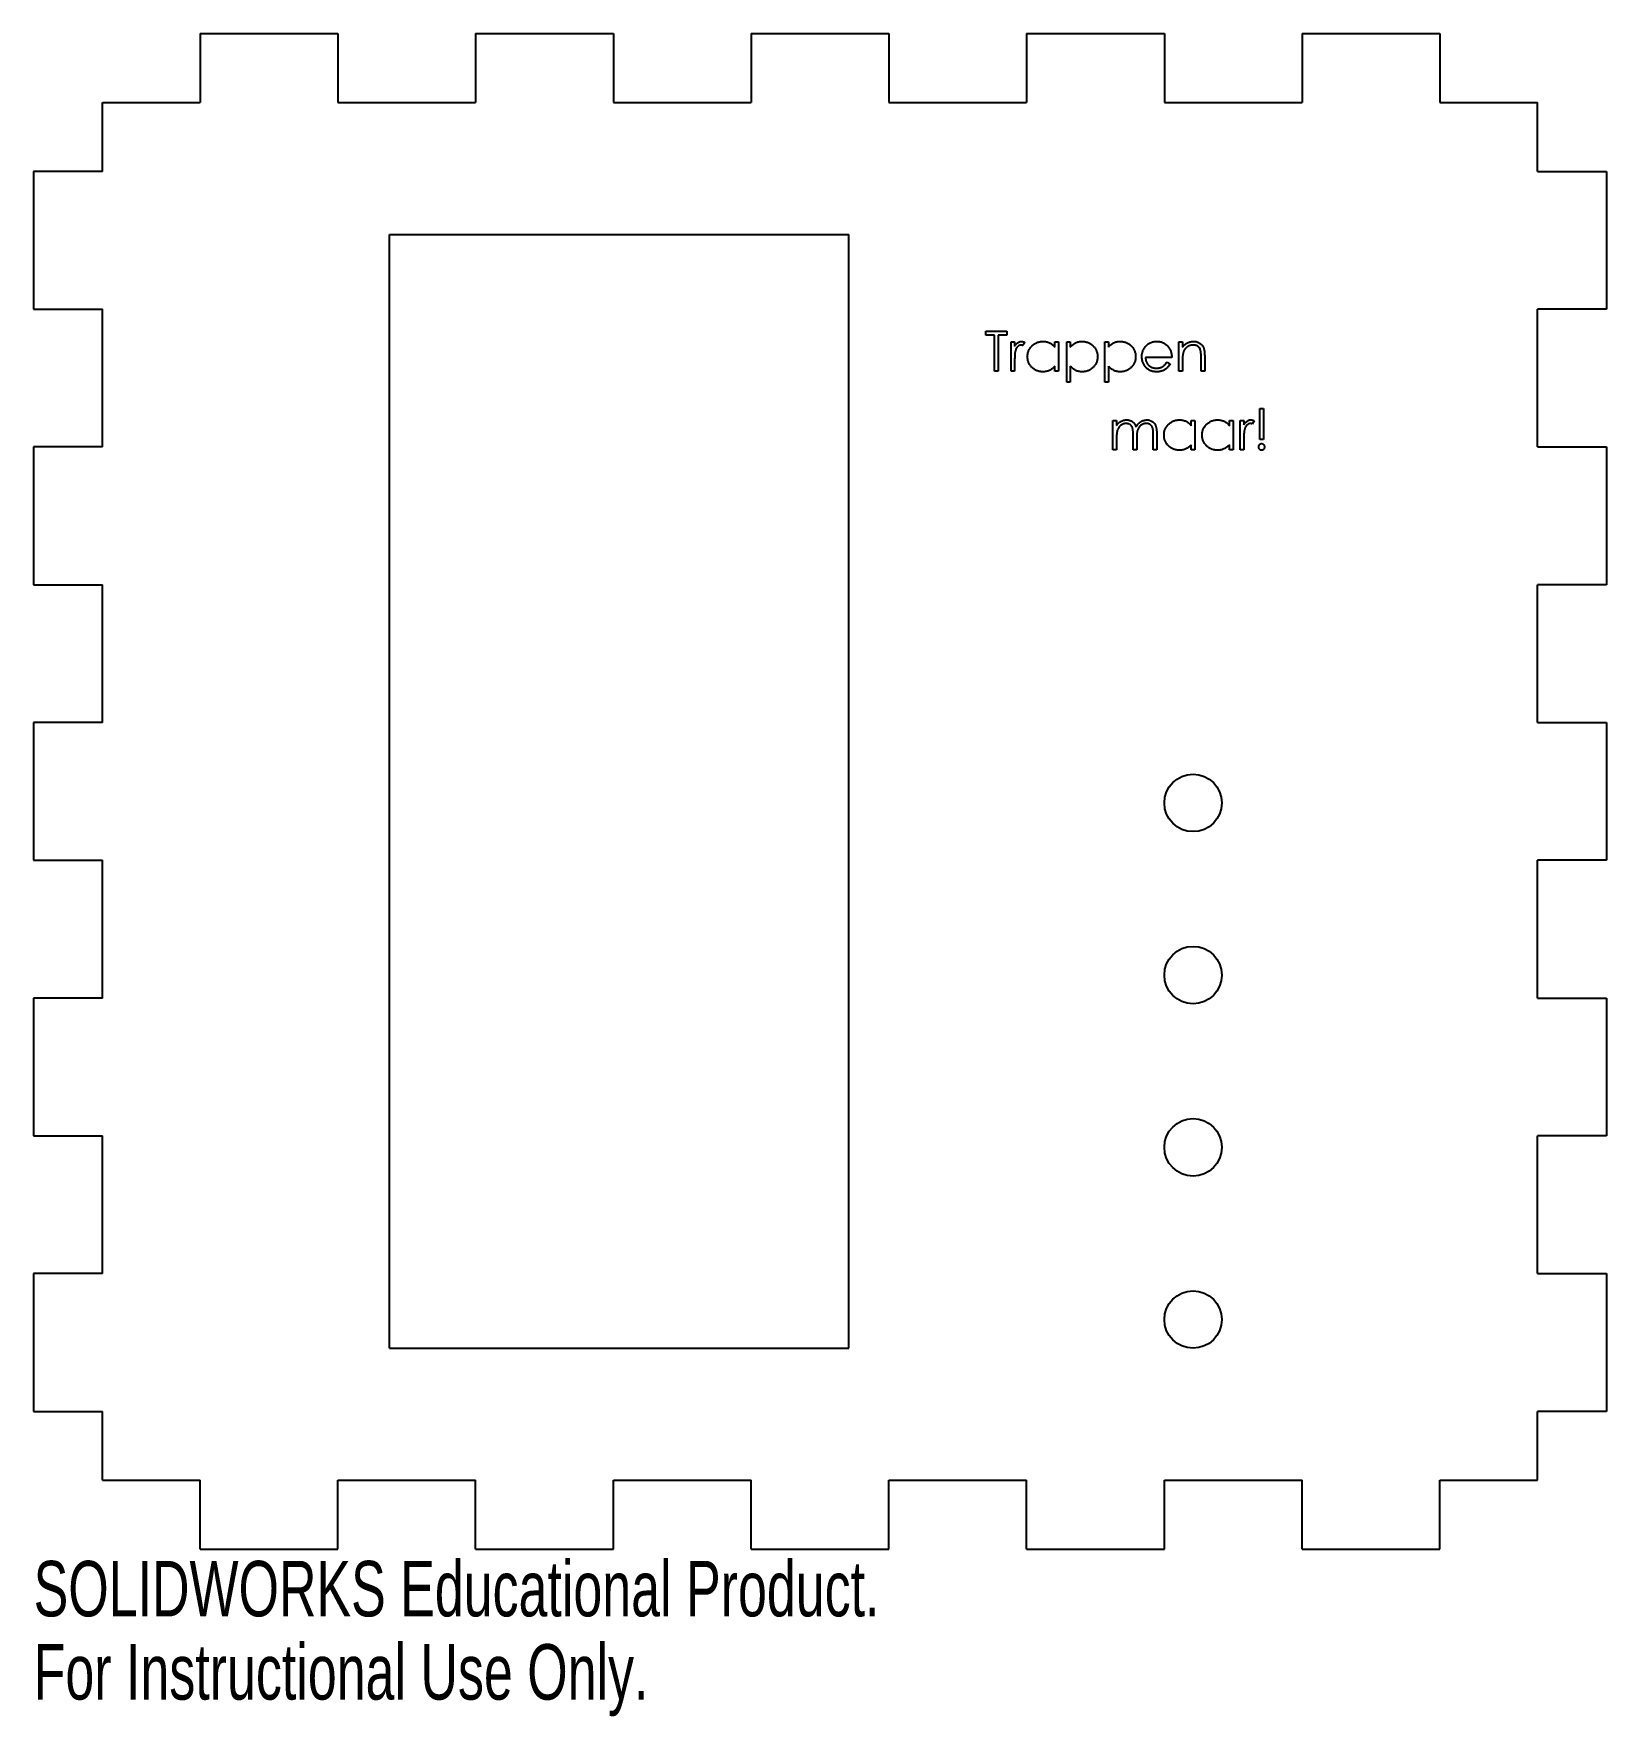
# Model space of a CAD drawing. Header units: millimetres. Extents: x -68 to 68, y -81 to 66.
import ezdxf

# ---------------------------------------------------------------- set-up
doc = ezdxf.new("R2010")
doc.units = ezdxf.units.MM
doc.styles.add('SLDTEXTSTYLE0', font='TXT', dxfattribs={"width": 0.7})

msp = doc.modelspace()

# ---------------------------------------------------------------- linework, layer by layer
at = {"color": 7, "linetype": 'Continuous', "lineweight": 25}
for p, q in [((-54, 66), (-42, 66)), ((-54, 66), (-54, 60)), ((-42, 66), (-42, 60)), ((-30, 66), (-18, 66)), ((-30, 66), (-30, 60)), ((-18, 66), (-18, 60)), ((-6, 66), (6, 66)), ((-6, 66), (-6, 60)), ((6, 66), (6, 60)), ((18, 66), (30, 66)), ((18, 66), (18, 60)), ((30, 66), (30, 60)), ((42, 66), (54, 66)), ((42, 66), (42, 60)), ((54, 66), (54, 60)), ((-62.5, 60), (-54, 60)), ((-62.5, 54), (-62.5, 60)), ((-42, 60), (-30, 60)), ((-18, 60), (-6, 60)), ((6, 60), (18, 60)), ((30, 60), (42, 60)), ((54, 60), (62.5, 60)), ((62.5, 54), (62.5, 60)), ((-62.5, 54), (-68.5, 54)), ((-68.5, 54), (-68.5, 42)), ((62.5, 54), (68.5, 54)), ((68.5, 54), (68.5, 42)), ((-37.5, -48.5), (-37.5, 48.5)), ((-37.5, 48.5), (2.5, 48.5)), ((2.5, -48.5), (2.5, 48.5)), ((-68.5, 42), (-62.5, 42)), ((-62.5, 30), (-62.5, 42)), ((62.5, 30), (62.5, 42)), ((68.5, 42), (62.5, 42)), ((14.44, 39.73), (14.44, 40.09)), ((14.44, 40.09), (16.28, 40.09)), ((15.2, 39.73), (14.44, 39.73)), ((15.2, 36.59), (15.2, 39.73)), ((16.28, 39.73), (15.52, 39.73)), ((15.52, 39.73), (15.52, 36.59)), ((16.28, 40.09), (16.28, 39.73)), ((16.64, 36.59), (16.64, 39.15)), ((16.64, 39.15), (16.95, 39.15)), ((16.95, 39.15), (16.95, 38.77)), ((17.85, 39.11), (17.68, 38.83)), ((20.45, 38.68), (20.45, 39.15)), ((20.45, 39.15), (20.77, 39.15)), ((20.77, 39.15), (20.77, 36.59)), ((21.49, 35.65), (21.49, 39.15)), ((21.49, 39.15), (21.8, 39.15)), ((21.8, 39.15), (21.8, 38.68)), ((24.81, 35.65), (24.81, 39.15)), ((24.81, 39.15), (25.12, 39.15)), ((25.12, 39.15), (25.12, 38.68)), ((31.27, 36.59), (31.27, 39.15)), ((31.27, 39.15), (31.58, 39.15)), ((31.58, 39.15), (31.58, 38.69)), ((16.95, 37.45), (16.95, 36.59)), ((20.45, 36.59), (20.45, 37.03)), ((21.8, 37.05), (21.8, 35.65)), ((25.12, 37.05), (25.12, 35.65)), ((30.64, 37.8), (28.35, 37.8)), ((30.23, 37.4), (30.5, 37.25)), ((31.58, 37.52), (31.58, 36.59)), ((33.2, 36.59), (33.2, 37.79)), ((33.51, 37.9), (33.51, 36.59)), ((15.52, 36.59), (15.2, 36.59)), ((16.95, 36.59), (16.64, 36.59)), ((20.77, 36.59), (20.45, 36.59)), ((21.8, 35.65), (21.49, 35.65)), ((25.12, 35.65), (24.81, 35.65)), ((31.58, 36.59), (31.27, 36.59)), ((33.51, 36.59), (33.2, 36.59)), ((25.52, 29.76), (25.52, 32.32)), ((25.52, 32.32), (25.84, 32.32)), ((25.84, 32.32), (25.84, 31.87)), ((32.34, 31.84), (32.34, 32.32)), ((32.34, 32.32), (32.66, 32.32)), ((32.66, 32.32), (32.66, 29.76)), ((35.66, 31.84), (35.66, 32.32)), ((35.66, 32.32), (35.98, 32.32)), ((35.98, 32.32), (35.98, 29.76)), ((36.61, 29.76), (36.61, 32.32)), ((36.61, 32.32), (36.92, 32.32)), ((36.92, 32.32), (36.92, 31.94)), ((37.82, 32.27), (37.65, 32)), ((38.31, 30.66), (38.31, 33.35)), ((38.31, 33.35), (38.63, 33.35)), ((38.63, 33.35), (38.63, 30.66)), ((25.84, 30.83), (25.84, 29.76)), ((27.27, 29.76), (27.27, 31.06)), ((29.02, 29.76), (29.02, 31.14)), ((29.34, 31.14), (29.34, 29.76)), ((-62.5, 30), (-68.5, 30)), ((-68.5, 30), (-68.5, 18)), ((25.84, 29.76), (25.52, 29.76)), ((27.59, 29.76), (27.27, 29.76)), ((27.59, 30.75), (27.59, 29.76)), ((29.34, 29.76), (29.02, 29.76)), ((32.34, 29.76), (32.34, 30.2)), ((32.66, 29.76), (32.34, 29.76)), ((35.66, 29.76), (35.66, 30.2)), ((35.98, 29.76), (35.66, 29.76)), ((36.92, 29.76), (36.61, 29.76)), ((36.92, 30.62), (36.92, 29.76)), ((38.63, 30.66), (38.31, 30.66)), ((62.5, 30), (68.5, 30)), ((68.5, 30), (68.5, 18)), ((-68.5, 18), (-62.5, 18)), ((-62.5, 6), (-62.5, 18)), ((62.5, 6), (62.5, 18)), ((68.5, 18), (62.5, 18)), ((-62.5, 6), (-68.5, 6)), ((-68.5, 6), (-68.5, -6)), ((62.5, 6), (68.5, 6)), ((68.5, 6), (68.5, -6)), ((-68.5, -6), (-62.5, -6)), ((-62.5, -18), (-62.5, -6)), ((62.5, -18), (62.5, -6)), ((68.5, -6), (62.5, -6)), ((-62.5, -18), (-68.5, -18)), ((-68.5, -18), (-68.5, -30)), ((62.5, -18), (68.5, -18)), ((68.5, -18), (68.5, -30)), ((-68.5, -30), (-62.5, -30)), ((-62.5, -42), (-62.5, -30)), ((62.5, -42), (62.5, -30)), ((68.5, -30), (62.5, -30)), ((-62.5, -42), (-68.5, -42)), ((-68.5, -42), (-68.5, -54)), ((62.5, -42), (68.5, -42)), ((68.5, -42), (68.5, -54)), ((-37.5, -48.5), (2.5, -48.5)), ((-68.5, -54), (-62.5, -54)), ((-62.5, -60), (-62.5, -54)), ((62.5, -60), (62.5, -54)), ((68.5, -54), (62.5, -54)), ((-62.5, -60), (-54, -60)), ((-54, -66), (-54, -60)), ((-42, -66), (-42, -60)), ((-42, -60), (-30, -60)), ((-30, -66), (-30, -60)), ((-18, -66), (-18, -60)), ((-18, -60), (-6, -60)), ((-6, -66), (-6, -60)), ((6, -66), (6, -60)), ((6, -60), (18, -60)), ((18, -66), (18, -60)), ((30, -66), (30, -60)), ((30, -60), (42, -60)), ((42, -66), (42, -60)), ((54, -66), (54, -60)), ((54, -60), (62.5, -60)), ((-54, -66), (-42, -66)), ((-30, -66), (-18, -66)), ((-6, -66), (6, -66)), ((18, -66), (30, -66)), ((42, -66), (54, -66))]:
    msp.add_line(p, q, dxfattribs=at)
for centre in [(32.5, -1), (32.5, -16), (32.5, -31), (32.5, -46)]:
    msp.add_circle(centre, 2.5, dxfattribs=at)
for points, knots in [([(16.95, 38.77), (16.98, 38.81), (17.02, 38.87), (17.09, 38.96), (17.17, 39.04), (17.25, 39.09), (17.33, 39.14), (17.41, 39.17), (17.49, 39.19), (17.55, 39.19), (17.58, 39.19)], [0, 0, 0, 0, 0.160059, 0.306112, 0.438367, 0.560541, 0.675317, 0.786114, 0.892842, 1, 1, 1, 1]), ([(17.01, 38.33), (17, 38.31), (16.99, 38.26), (16.98, 38.19), (16.97, 38.1), (16.97, 38), (16.96, 37.88), (16.96, 37.75), (16.95, 37.6), (16.95, 37.5), (16.95, 37.45)], [0, 0, 0, 0, 0.0708549, 0.1569381, 0.2586004, 0.3758909, 0.5081662, 0.6562378, 0.8201768, 1, 1, 1, 1]), ([(17.52, 38.88), (17.49, 38.88), (17.44, 38.87), (17.37, 38.85), (17.29, 38.8), (17.23, 38.76), (17.19, 38.71), (17.16, 38.67), (17.13, 38.62), (17.1, 38.57), (17.07, 38.52), (17.05, 38.46), (17.03, 38.4), (17.02, 38.35), (17.01, 38.33)], [0, 0, 0, 0, 0.0938065, 0.1913381, 0.2951906, 0.4103123, 0.4719303, 0.5364252, 0.6031187, 0.6741177, 0.749332, 0.8282834, 0.9120398, 1, 1, 1, 1]), ([(17.68, 38.83), (17.66, 38.84), (17.63, 38.85), (17.59, 38.87), (17.55, 38.88), (17.53, 38.88), (17.52, 38.88)], [0, 0, 0, 0, 0.295139, 0.56023, 0.794983, 1, 1, 1, 1]), ([(17.58, 39.19), (17.6, 39.19), (17.64, 39.19), (17.71, 39.17), (17.78, 39.15), (17.83, 39.12), (17.85, 39.11)], [0, 0, 0, 0, 0.225278, 0.463523, 0.720324, 1, 1, 1, 1]), ([(18.07, 37.88), (18.08, 37.92), (18.08, 38.01), (18.1, 38.14), (18.13, 38.26), (18.17, 38.38), (18.23, 38.5), (18.3, 38.61), (18.38, 38.71), (18.47, 38.81), (18.57, 38.9), (18.67, 38.98), (18.79, 39.04), (18.9, 39.1), (19.02, 39.14), (19.15, 39.17), (19.28, 39.19), (19.37, 39.19), (19.42, 39.19)], [0, 0, 0, 0, 0.063775, 0.126079, 0.186904, 0.247574, 0.308003, 0.369132, 0.432033, 0.496791, 0.561611, 0.624914, 0.686726, 0.748079, 0.809582, 0.871631, 0.934886, 1, 1, 1, 1]), ([(19.42, 39.19), (19.47, 39.19), (19.57, 39.19), (19.72, 39.17), (19.86, 39.13), (20, 39.07), (20.13, 39), (20.24, 38.91), (20.36, 38.8), (20.42, 38.72), (20.45, 38.68)], [0, 0, 0, 0, 0.129862, 0.254654, 0.376015, 0.495255, 0.614798, 0.738106, 0.865196, 1, 1, 1, 1]), ([(21.8, 38.68), (21.83, 38.72), (21.9, 38.8), (22.01, 38.91), (22.13, 39), (22.25, 39.07), (22.39, 39.13), (22.53, 39.17), (22.68, 39.19), (22.78, 39.19), (22.83, 39.19)], [0, 0, 0, 0, 0.13536, 0.263045, 0.386061, 0.505771, 0.625178, 0.746148, 0.870538, 1, 1, 1, 1]), ([(22.83, 39.19), (22.88, 39.19), (22.97, 39.19), (23.1, 39.17), (23.23, 39.14), (23.35, 39.1), (23.47, 39.04), (23.58, 38.98), (23.68, 38.9), (23.78, 38.81), (23.88, 38.71), (23.96, 38.61), (24.03, 38.5), (24.08, 38.38), (24.12, 38.26), (24.16, 38.14), (24.17, 38.01), (24.18, 37.92), (24.18, 37.88)], [0, 0, 0, 0, 0.065081, 0.128636, 0.190653, 0.252125, 0.313446, 0.375227, 0.438498, 0.503285, 0.56801, 0.630879, 0.692154, 0.752552, 0.813191, 0.873985, 0.936258, 1, 1, 1, 1]), ([(25.12, 38.68), (25.15, 38.72), (25.22, 38.8), (25.33, 38.91), (25.45, 39), (25.57, 39.07), (25.71, 39.13), (25.85, 39.17), (26, 39.19), (26.1, 39.19), (26.15, 39.19)], [0, 0, 0, 0, 0.13536, 0.263045, 0.386061, 0.505771, 0.625178, 0.746148, 0.870538, 1, 1, 1, 1]), ([(26.15, 39.19), (26.2, 39.19), (26.29, 39.19), (26.42, 39.17), (26.55, 39.14), (26.67, 39.1), (26.79, 39.04), (26.9, 38.98), (27, 38.9), (27.1, 38.81), (27.2, 38.71), (27.28, 38.61), (27.35, 38.5), (27.4, 38.38), (27.44, 38.26), (27.48, 38.14), (27.49, 38.01), (27.5, 37.92), (27.5, 37.88)], [0, 0, 0, 0, 0.065081, 0.128636, 0.190653, 0.252125, 0.313446, 0.375227, 0.438498, 0.503285, 0.56801, 0.630879, 0.692154, 0.752552, 0.813191, 0.873985, 0.936258, 1, 1, 1, 1]), ([(28.04, 37.86), (28.04, 37.9), (28.04, 37.98), (28.05, 38.1), (28.08, 38.21), (28.11, 38.32), (28.15, 38.42), (28.2, 38.52), (28.26, 38.62), (28.31, 38.69), (28.33, 38.72)], [0, 0, 0, 0, 0.1280448, 0.2537679, 0.3774284, 0.5005508, 0.6232959, 0.7465783, 0.8723475, 1, 1, 1, 1]), ([(28.33, 38.72), (28.36, 38.75), (28.43, 38.83), (28.53, 38.93), (28.64, 39.01), (28.77, 39.08), (28.9, 39.13), (29.03, 39.17), (29.18, 39.19), (29.28, 39.19), (29.33, 39.19)], [0, 0, 0, 0, 0.128835, 0.253589, 0.374643, 0.49534, 0.616325, 0.739759, 0.866842, 1, 1, 1, 1]), ([(29.33, 39.19), (29.38, 39.19), (29.49, 39.19), (29.64, 39.16), (29.78, 39.13), (29.91, 39.07), (30.04, 39), (30.15, 38.91), (30.26, 38.81), (30.33, 38.73), (30.36, 38.69)], [0, 0, 0, 0, 0.13204, 0.259033, 0.38188, 0.502258, 0.622752, 0.744743, 0.870109, 1, 1, 1, 1]), ([(30.36, 38.69), (30.38, 38.66), (30.43, 38.6), (30.48, 38.5), (30.53, 38.4), (30.57, 38.29), (30.6, 38.18), (30.62, 38.06), (30.64, 37.93), (30.64, 37.85), (30.64, 37.8)], [0, 0, 0, 0, 0.118522, 0.236255, 0.356174, 0.47725, 0.60154, 0.729618, 0.862158, 1, 1, 1, 1]), ([(31.58, 38.69), (31.61, 38.73), (31.68, 38.81), (31.79, 38.92), (31.9, 39), (32.02, 39.08), (32.15, 39.13), (32.28, 39.17), (32.42, 39.19), (32.51, 39.19), (32.55, 39.19)], [0, 0, 0, 0, 0.140976, 0.273569, 0.398988, 0.51993, 0.63811, 0.756589, 0.87686, 1, 1, 1, 1]), ([(31.63, 38.2), (31.63, 38.18), (31.62, 38.15), (31.61, 38.09), (31.6, 38.01), (31.59, 37.93), (31.59, 37.84), (31.58, 37.74), (31.58, 37.63), (31.58, 37.56), (31.58, 37.52)], [0, 0, 0, 0, 0.076995, 0.167615, 0.271052, 0.38946, 0.520843, 0.666399, 0.826094, 1, 1, 1, 1]), ([(32.5, 38.88), (32.47, 38.88), (32.42, 38.88), (32.35, 38.87), (32.28, 38.85), (32.21, 38.83), (32.14, 38.8), (32.07, 38.77), (32.01, 38.73), (31.95, 38.69), (31.89, 38.64), (31.84, 38.58), (31.79, 38.53), (31.75, 38.47), (31.71, 38.41), (31.68, 38.34), (31.65, 38.27), (31.64, 38.23), (31.63, 38.2)], [0, 0, 0, 0, 0.063986, 0.126627, 0.188984, 0.25023, 0.312351, 0.374574, 0.438148, 0.50292, 0.567974, 0.630771, 0.692935, 0.754398, 0.815218, 0.876117, 0.938015, 1, 1, 1, 1]), ([(33.16, 38.38), (33.15, 38.42), (33.13, 38.49), (33.08, 38.6), (33.01, 38.68), (32.94, 38.76), (32.85, 38.81), (32.74, 38.85), (32.62, 38.88), (32.54, 38.88), (32.5, 38.88)], [0, 0, 0, 0, 0.13552, 0.260833, 0.378476, 0.493178, 0.609281, 0.729981, 0.859261, 1, 1, 1, 1]), ([(32.55, 39.19), (32.6, 39.19), (32.69, 39.19), (32.83, 39.16), (32.96, 39.12), (33.07, 39.05), (33.18, 38.97), (33.27, 38.88), (33.35, 38.78), (33.4, 38.68), (33.43, 38.59), (33.45, 38.52), (33.47, 38.44), (33.49, 38.34), (33.5, 38.24), (33.5, 38.14), (33.51, 38.02), (33.51, 37.94), (33.51, 37.9)], [0, 0, 0, 0, 0.07724, 0.151178, 0.223488, 0.295543, 0.366976, 0.437131, 0.507044, 0.57856, 0.616614, 0.658756, 0.704491, 0.754803, 0.809332, 0.868274, 0.932073, 1, 1, 1, 1]), ([(33.2, 37.79), (33.2, 37.83), (33.2, 37.9), (33.19, 37.99), (33.19, 38.08), (33.19, 38.15), (33.18, 38.22), (33.18, 38.28), (33.17, 38.33), (33.16, 38.36), (33.16, 38.38)], [0, 0, 0, 0, 0.17885, 0.34211, 0.489826, 0.623254, 0.74008, 0.841483, 0.928908, 1, 1, 1, 1]), ([(19.41, 36.55), (19.36, 36.55), (19.27, 36.55), (19.14, 36.57), (19.02, 36.6), (18.9, 36.64), (18.78, 36.7), (18.67, 36.76), (18.56, 36.84), (18.46, 36.93), (18.37, 37.03), (18.29, 37.14), (18.23, 37.25), (18.17, 37.36), (18.13, 37.48), (18.1, 37.61), (18.08, 37.74), (18.08, 37.83), (18.07, 37.88)], [0, 0, 0, 0, 0.06462, 0.127433, 0.189004, 0.24993, 0.310668, 0.372329, 0.434939, 0.499576, 0.564191, 0.626735, 0.688109, 0.749294, 0.810331, 0.871901, 0.935046, 1, 1, 1, 1]), ([(20.45, 37.03), (20.42, 36.99), (20.35, 36.92), (20.23, 36.81), (20.11, 36.73), (19.98, 36.66), (19.85, 36.61), (19.71, 36.57), (19.56, 36.55), (19.46, 36.55), (19.41, 36.55)], [0, 0, 0, 0, 0.134298, 0.262085, 0.38627, 0.507165, 0.6273, 0.748145, 0.87237, 1, 1, 1, 1]), ([(22.84, 36.55), (22.79, 36.55), (22.69, 36.55), (22.54, 36.58), (22.4, 36.61), (22.27, 36.67), (22.14, 36.74), (22.02, 36.83), (21.9, 36.94), (21.83, 37.01), (21.8, 37.05)], [0, 0, 0, 0, 0.126841, 0.250548, 0.37123, 0.492116, 0.613401, 0.737997, 0.866132, 1, 1, 1, 1]), ([(24.18, 37.88), (24.18, 37.83), (24.17, 37.74), (24.16, 37.61), (24.13, 37.48), (24.08, 37.36), (24.03, 37.25), (23.96, 37.14), (23.88, 37.03), (23.79, 36.93), (23.69, 36.84), (23.58, 36.76), (23.47, 36.7), (23.36, 36.64), (23.23, 36.6), (23.11, 36.57), (22.98, 36.55), (22.89, 36.55), (22.84, 36.55)], [0, 0, 0, 0, 0.064921, 0.128034, 0.189574, 0.25058, 0.311733, 0.37325, 0.435763, 0.500346, 0.564949, 0.627528, 0.689157, 0.749865, 0.81076, 0.8723, 0.935413, 1, 1, 1, 1]), ([(26.16, 36.55), (26.11, 36.55), (26.01, 36.55), (25.87, 36.58), (25.72, 36.61), (25.59, 36.67), (25.46, 36.74), (25.34, 36.83), (25.22, 36.94), (25.16, 37.01), (25.12, 37.05)], [0, 0, 0, 0, 0.126841, 0.250548, 0.37123, 0.492116, 0.613401, 0.737997, 0.866132, 1, 1, 1, 1]), ([(27.5, 37.88), (27.5, 37.83), (27.49, 37.74), (27.48, 37.61), (27.45, 37.48), (27.4, 37.36), (27.35, 37.25), (27.28, 37.14), (27.2, 37.03), (27.11, 36.93), (27.01, 36.84), (26.9, 36.76), (26.79, 36.7), (26.68, 36.64), (26.56, 36.6), (26.43, 36.57), (26.3, 36.55), (26.21, 36.55), (26.16, 36.55)], [0, 0, 0, 0, 0.064921, 0.128034, 0.189574, 0.25058, 0.311733, 0.37325, 0.435763, 0.500346, 0.564949, 0.627528, 0.689157, 0.749865, 0.81076, 0.8723, 0.935413, 1, 1, 1, 1]), ([(29.32, 36.55), (29.27, 36.55), (29.18, 36.55), (29.04, 36.57), (28.91, 36.6), (28.78, 36.64), (28.67, 36.7), (28.56, 36.77), (28.46, 36.85), (28.38, 36.95), (28.3, 37.05), (28.23, 37.16), (28.17, 37.27), (28.12, 37.38), (28.08, 37.5), (28.06, 37.61), (28.04, 37.74), (28.04, 37.82), (28.04, 37.86)], [0, 0, 0, 0, 0.071579, 0.139629, 0.204797, 0.268135, 0.329814, 0.391301, 0.453434, 0.516552, 0.579631, 0.641119, 0.701294, 0.76081, 0.819932, 0.87892, 0.938983, 1, 1, 1, 1]), ([(28.35, 37.8), (28.35, 37.77), (28.36, 37.7), (28.37, 37.61), (28.39, 37.51), (28.42, 37.43), (28.46, 37.34), (28.51, 37.26), (28.56, 37.19), (28.62, 37.12), (28.69, 37.06), (28.77, 37.01), (28.84, 36.96), (28.92, 36.92), (29.01, 36.9), (29.1, 36.88), (29.19, 36.86), (29.25, 36.86), (29.28, 36.86)], [0, 0, 0, 0, 0.068385, 0.134476, 0.198391, 0.260753, 0.321829, 0.383037, 0.444653, 0.507398, 0.569825, 0.630778, 0.690929, 0.750945, 0.811049, 0.872331, 0.935004, 1, 1, 1, 1]), ([(29.28, 36.86), (29.32, 36.86), (29.38, 36.86), (29.47, 36.87), (29.56, 36.89), (29.65, 36.92), (29.74, 36.95), (29.82, 36.99), (29.89, 37.03), (29.96, 37.08), (30.02, 37.14), (30.09, 37.21), (30.16, 37.3), (30.2, 37.36), (30.23, 37.4)], [0, 0, 0, 0, 0.082592, 0.163879, 0.245659, 0.327726, 0.40861, 0.485749, 0.559169, 0.630268, 0.705306, 0.792065, 0.889796, 1, 1, 1, 1]), ([(30.5, 37.25), (30.48, 37.21), (30.44, 37.14), (30.36, 37.03), (30.29, 36.94), (30.2, 36.85), (30.11, 36.78), (30.02, 36.72), (29.92, 36.67), (29.81, 36.62), (29.7, 36.59), (29.58, 36.56), (29.45, 36.55), (29.37, 36.55), (29.32, 36.55)], [0, 0, 0, 0, 0.09337, 0.181661, 0.265874, 0.346355, 0.4246, 0.501903, 0.579992, 0.658443, 0.738672, 0.821894, 0.908801, 1, 1, 1, 1]), ([(26.19, 32.23), (26.23, 32.25), (26.32, 32.29), (26.45, 32.33), (26.58, 32.36), (26.67, 32.36), (26.72, 32.36)], [0, 0, 0, 0, 0.253734, 0.503035, 0.750014, 1, 1, 1, 1]), ([(26.72, 32.36), (26.75, 32.36), (26.81, 32.36), (26.9, 32.34), (26.99, 32.32), (27.07, 32.29), (27.15, 32.25), (27.23, 32.2), (27.29, 32.15), (27.35, 32.09), (27.4, 32.02), (27.45, 31.94), (27.5, 31.85), (27.52, 31.78), (27.53, 31.74)], [0, 0, 0, 0, 0.084152, 0.166532, 0.248836, 0.331246, 0.412957, 0.490494, 0.566156, 0.639987, 0.716765, 0.802144, 0.895833, 1, 1, 1, 1]), ([(27.53, 31.74), (27.55, 31.77), (27.57, 31.82), (27.62, 31.88), (27.67, 31.95), (27.72, 32.01), (27.77, 32.06), (27.82, 32.12), (27.88, 32.16), (27.96, 32.22), (28.07, 32.27), (28.2, 32.32), (28.33, 32.35), (28.43, 32.36), (28.47, 32.36)], [0, 0, 0, 0, 0.071766, 0.141226, 0.209116, 0.27484, 0.339483, 0.402476, 0.464942, 0.526833, 0.647415, 0.765562, 0.881615, 1, 1, 1, 1]), ([(28.47, 32.36), (28.51, 32.36), (28.6, 32.36), (28.72, 32.33), (28.83, 32.29), (28.94, 32.23), (29.04, 32.16), (29.12, 32.07), (29.19, 31.97), (29.23, 31.87), (29.26, 31.79), (29.28, 31.72), (29.3, 31.64), (29.31, 31.56), (29.32, 31.46), (29.33, 31.36), (29.34, 31.26), (29.34, 31.18), (29.34, 31.14)], [0, 0, 0, 0, 0.075604, 0.147965, 0.218797, 0.28947, 0.359724, 0.429708, 0.500497, 0.574429, 0.613947, 0.657155, 0.703973, 0.754939, 0.809707, 0.868833, 0.932385, 1, 1, 1, 1]), ([(29.97, 31.04), (29.97, 31.09), (29.97, 31.18), (29.99, 31.31), (30.02, 31.43), (30.06, 31.55), (30.12, 31.66), (30.19, 31.77), (30.27, 31.88), (30.36, 31.98), (30.46, 32.07), (30.57, 32.14), (30.68, 32.21), (30.79, 32.27), (30.92, 32.31), (31.04, 32.34), (31.17, 32.36), (31.26, 32.36), (31.31, 32.36)], [0, 0, 0, 0, 0.063775, 0.126079, 0.186904, 0.247574, 0.308003, 0.369132, 0.432033, 0.496791, 0.561611, 0.624914, 0.686726, 0.748079, 0.809582, 0.871631, 0.934886, 1, 1, 1, 1]), ([(31.31, 32.36), (31.36, 32.36), (31.46, 32.36), (31.61, 32.33), (31.76, 32.29), (31.89, 32.24), (32.02, 32.17), (32.14, 32.08), (32.25, 31.97), (32.31, 31.88), (32.34, 31.84)], [0, 0, 0, 0, 0.129862, 0.254654, 0.376015, 0.495255, 0.614798, 0.738106, 0.865196, 1, 1, 1, 1]), ([(33.29, 31.04), (33.29, 31.09), (33.29, 31.18), (33.31, 31.31), (33.34, 31.43), (33.38, 31.55), (33.44, 31.66), (33.51, 31.77), (33.59, 31.88), (33.68, 31.98), (33.78, 32.07), (33.89, 32.14), (34, 32.21), (34.11, 32.27), (34.24, 32.31), (34.36, 32.34), (34.49, 32.36), (34.58, 32.36), (34.63, 32.36)], [0, 0, 0, 0, 0.063775, 0.126079, 0.186904, 0.247574, 0.308003, 0.369132, 0.432033, 0.496791, 0.561611, 0.624914, 0.686726, 0.748079, 0.809582, 0.871631, 0.934886, 1, 1, 1, 1]), ([(34.63, 32.36), (34.68, 32.36), (34.78, 32.36), (34.93, 32.33), (35.08, 32.29), (35.21, 32.24), (35.34, 32.17), (35.46, 32.08), (35.57, 31.97), (35.63, 31.88), (35.66, 31.84)], [0, 0, 0, 0, 0.129862, 0.254654, 0.376015, 0.495255, 0.614798, 0.738106, 0.865196, 1, 1, 1, 1]), ([(36.92, 31.94), (36.94, 31.97), (36.99, 32.04), (37.06, 32.13), (37.14, 32.2), (37.22, 32.26), (37.3, 32.31), (37.38, 32.34), (37.46, 32.36), (37.52, 32.36), (37.55, 32.36)], [0, 0, 0, 0, 0.1600594, 0.3061124, 0.4383665, 0.5605415, 0.6753172, 0.7861136, 0.8928418, 1, 1, 1, 1]), ([(37.55, 32.36), (37.57, 32.36), (37.61, 32.36), (37.68, 32.34), (37.75, 32.31), (37.79, 32.29), (37.82, 32.27)], [0, 0, 0, 0, 0.225278, 0.463523, 0.720324, 1, 1, 1, 1]), ([(25.84, 31.87), (25.87, 31.91), (25.92, 31.98), (26.01, 32.08), (26.1, 32.17), (26.16, 32.21), (26.19, 32.23)], [0, 0, 0, 0, 0.283595, 0.543395, 0.780646, 1, 1, 1, 1]), ([(26.67, 32.05), (26.63, 32.04), (26.55, 32.04), (26.44, 32.01), (26.33, 31.97), (26.23, 31.91), (26.14, 31.84), (26.05, 31.75), (25.99, 31.65), (25.94, 31.56), (25.91, 31.48), (25.89, 31.41), (25.87, 31.33), (25.86, 31.25), (25.85, 31.15), (25.84, 31.05), (25.84, 30.95), (25.84, 30.87), (25.84, 30.83)], [0, 0, 0, 0, 0.068677, 0.136871, 0.206114, 0.277538, 0.349772, 0.421251, 0.492911, 0.567027, 0.606614, 0.649704, 0.697303, 0.749086, 0.804881, 0.865485, 0.930237, 1, 1, 1, 1]), ([(27.27, 31.06), (27.27, 31.09), (27.27, 31.17), (27.27, 31.27), (27.27, 31.36), (27.26, 31.44), (27.25, 31.52), (27.24, 31.58), (27.23, 31.63), (27.21, 31.7), (27.18, 31.76), (27.14, 31.83), (27.08, 31.9), (27.01, 31.95), (26.94, 31.99), (26.85, 32.02), (26.76, 32.04), (26.7, 32.04), (26.67, 32.05)], [0, 0, 0, 0, 0.08253, 0.158779, 0.227738, 0.289946, 0.345499, 0.393896, 0.436374, 0.472122, 0.536384, 0.599078, 0.661948, 0.726311, 0.791771, 0.858647, 0.927305, 1, 1, 1, 1]), ([(28.42, 32.05), (28.38, 32.04), (28.3, 32.04), (28.18, 32.01), (28.07, 31.97), (27.97, 31.91), (27.88, 31.83), (27.8, 31.74), (27.73, 31.64), (27.69, 31.55), (27.66, 31.47), (27.64, 31.39), (27.62, 31.31), (27.61, 31.22), (27.6, 31.12), (27.59, 31), (27.59, 30.88), (27.59, 30.8), (27.59, 30.75)], [0, 0, 0, 0, 0.0681582, 0.1347066, 0.201865, 0.2707883, 0.3400243, 0.4080827, 0.4768132, 0.5473461, 0.5856398, 0.628865, 0.6771532, 0.7308028, 0.7898066, 0.854325, 0.9243651, 1, 1, 1, 1]), ([(29.02, 31.14), (29.02, 31.18), (29.02, 31.24), (29.02, 31.33), (29.02, 31.41), (29.01, 31.49), (29, 31.55), (28.99, 31.61), (28.98, 31.66), (28.96, 31.72), (28.93, 31.78), (28.89, 31.85), (28.83, 31.9), (28.76, 31.95), (28.69, 32), (28.6, 32.03), (28.51, 32.04), (28.45, 32.05), (28.42, 32.05)], [0, 0, 0, 0, 0.078343, 0.150563, 0.216151, 0.27568, 0.328707, 0.375904, 0.417302, 0.452693, 0.517265, 0.581217, 0.645322, 0.712024, 0.78013, 0.850218, 0.922649, 1, 1, 1, 1]), ([(31.3, 29.71), (31.25, 29.71), (31.17, 29.72), (31.03, 29.74), (30.91, 29.77), (30.79, 29.81), (30.67, 29.86), (30.56, 29.93), (30.45, 30.01), (30.36, 30.1), (30.26, 30.2), (30.18, 30.3), (30.12, 30.41), (30.06, 30.53), (30.02, 30.65), (29.99, 30.78), (29.97, 30.91), (29.97, 31), (29.97, 31.04)], [0, 0, 0, 0, 0.06462, 0.127433, 0.189004, 0.24993, 0.310668, 0.372329, 0.434939, 0.499576, 0.564191, 0.626735, 0.688109, 0.749294, 0.810331, 0.871901, 0.935046, 1, 1, 1, 1]), ([(34.62, 29.71), (34.57, 29.71), (34.49, 29.72), (34.35, 29.74), (34.23, 29.77), (34.11, 29.81), (33.99, 29.86), (33.88, 29.93), (33.77, 30.01), (33.68, 30.1), (33.58, 30.2), (33.5, 30.3), (33.44, 30.41), (33.38, 30.53), (33.34, 30.65), (33.31, 30.78), (33.29, 30.91), (33.29, 31), (33.29, 31.04)], [0, 0, 0, 0, 0.06462, 0.127433, 0.189004, 0.24993, 0.310668, 0.372329, 0.434939, 0.499576, 0.564191, 0.626735, 0.688109, 0.749294, 0.810331, 0.871901, 0.935046, 1, 1, 1, 1]), ([(36.98, 31.49), (36.97, 31.47), (36.96, 31.43), (36.95, 31.35), (36.94, 31.27), (36.93, 31.16), (36.93, 31.05), (36.92, 30.92), (36.92, 30.77), (36.92, 30.67), (36.92, 30.62)], [0, 0, 0, 0, 0.070855, 0.156938, 0.2586, 0.375891, 0.508166, 0.656238, 0.820177, 1, 1, 1, 1]), ([(37.49, 32.05), (37.46, 32.04), (37.41, 32.04), (37.33, 32.01), (37.26, 31.97), (37.2, 31.92), (37.16, 31.88), (37.12, 31.84), (37.1, 31.79), (37.07, 31.74), (37.04, 31.68), (37.02, 31.63), (37, 31.56), (36.98, 31.52), (36.98, 31.49)], [0, 0, 0, 0, 0.093807, 0.191338, 0.295191, 0.410312, 0.47193, 0.536425, 0.603119, 0.674118, 0.749332, 0.828283, 0.91204, 1, 1, 1, 1]), ([(37.65, 32), (37.63, 32.01), (37.6, 32.02), (37.56, 32.04), (37.52, 32.04), (37.5, 32.05), (37.49, 32.05)], [0, 0, 0, 0, 0.295139, 0.56023, 0.794983, 1, 1, 1, 1]), ([(32.34, 30.2), (32.31, 30.16), (32.24, 30.08), (32.12, 29.98), (32, 29.9), (31.87, 29.83), (31.74, 29.78), (31.6, 29.74), (31.45, 29.72), (31.35, 29.71), (31.3, 29.71)], [0, 0, 0, 0, 0.134298, 0.262085, 0.38627, 0.507165, 0.6273, 0.748145, 0.87237, 1, 1, 1, 1]), ([(35.66, 30.2), (35.63, 30.16), (35.56, 30.08), (35.44, 29.98), (35.32, 29.9), (35.19, 29.83), (35.06, 29.78), (34.92, 29.74), (34.77, 29.72), (34.67, 29.71), (34.62, 29.71)], [0, 0, 0, 0, 0.134298, 0.262085, 0.38627, 0.507165, 0.6273, 0.748145, 0.87237, 1, 1, 1, 1]), ([(38.22, 30), (38.22, 30.02), (38.22, 30.06), (38.24, 30.12), (38.26, 30.17), (38.29, 30.21), (38.33, 30.25), (38.37, 30.28), (38.42, 30.29), (38.45, 30.29), (38.47, 30.3)], [0, 0, 0, 0, 0.139257, 0.270811, 0.398085, 0.527459, 0.652577, 0.770019, 0.883494, 1, 1, 1, 1]), ([(38.47, 29.71), (38.45, 29.71), (38.42, 29.72), (38.37, 29.73), (38.33, 29.76), (38.29, 29.8), (38.26, 29.84), (38.24, 29.89), (38.22, 29.95), (38.22, 29.99), (38.22, 30)], [0, 0, 0, 0, 0.11667, 0.230845, 0.348452, 0.473746, 0.604659, 0.732112, 0.86385, 1, 1, 1, 1]), ([(38.47, 30.3), (38.49, 30.29), (38.52, 30.29), (38.57, 30.28), (38.61, 30.25), (38.65, 30.21), (38.68, 30.17), (38.7, 30.12), (38.71, 30.06), (38.72, 30.02), (38.72, 30)], [0, 0, 0, 0, 0.116506, 0.229981, 0.347423, 0.472541, 0.601915, 0.729189, 0.860743, 1, 1, 1, 1]), ([(38.72, 30), (38.72, 29.99), (38.71, 29.95), (38.7, 29.89), (38.68, 29.84), (38.65, 29.8), (38.61, 29.76), (38.57, 29.73), (38.52, 29.72), (38.49, 29.71), (38.47, 29.71)], [0, 0, 0, 0, 0.13615, 0.267888, 0.395341, 0.526254, 0.651548, 0.769155, 0.88333, 1, 1, 1, 1])]:
    msp.add_open_spline(points, degree=3, knots=knots, dxfattribs=at)

# ---------------------------------------------------------------- texts
at = {"color": 7, "linetype": 'Continuous', "char_height": 4.8336, "attachment_point": 1, "style": 'SLDTEXTSTYLE0'}
for s, insert in [('SOLIDWORKS Educational Product.', (-68.5, -67.02)), ('For Instructional Use Only.', (-68.5, -74.27))]:
    msp.add_mtext(s, dxfattribs=dict(at, insert=insert))

doc.saveas('drawing.dxf')
